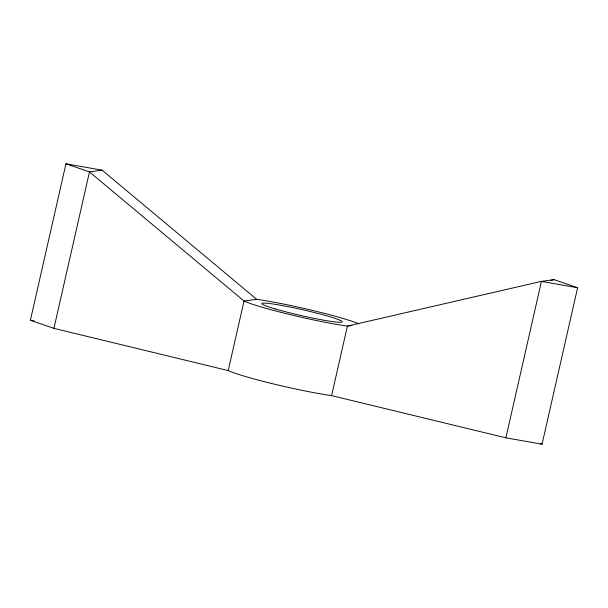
<?xml version="1.0" encoding="UTF-8"?>
<svg xmlns="http://www.w3.org/2000/svg" width="608" height="608" viewBox="0 0 608 608"><rect width="100%" height="100%" fill="white"/><g stroke="black" fill="none" stroke-linecap="round" stroke-linejoin="round"><path stroke-width="0.91" d="M65.945 163.81L89.475 171.904L244.013 301.044A62.563 4.583 12.8 0 0 347.404 326.086L541.432 281.382L554.07 279.634L577.6 287.736L542.055 444.19L505.886 437.836L331.603 395.618A62.563 4.583 12.8 0 1 228.213 370.576L53.93 328.366L30.4 320.264L65.945 163.81L102.114 170.164L256.652 299.303A62.563 4.583 12.8 0 1 358.682 323.752M53.93 328.366L89.475 171.904L102.114 170.164M228.213 370.576L244.013 301.044L256.652 299.303M331.603 395.618L347.404 326.086L351.918 325.462M505.886 437.836L541.432 281.382L577.6 287.736M550.377 280.486L554.07 279.634M30.4 320.264L34.109 320.918M540.314 443.589L542.055 444.19M275.219 308.932A41.116 3.01 12.8 0 0 341.255 322.194A41.116 3.01 12.8 0 0 289.606 306.949A41.116 3.01 12.8 0 0 275.219 308.932"/></g></svg>
